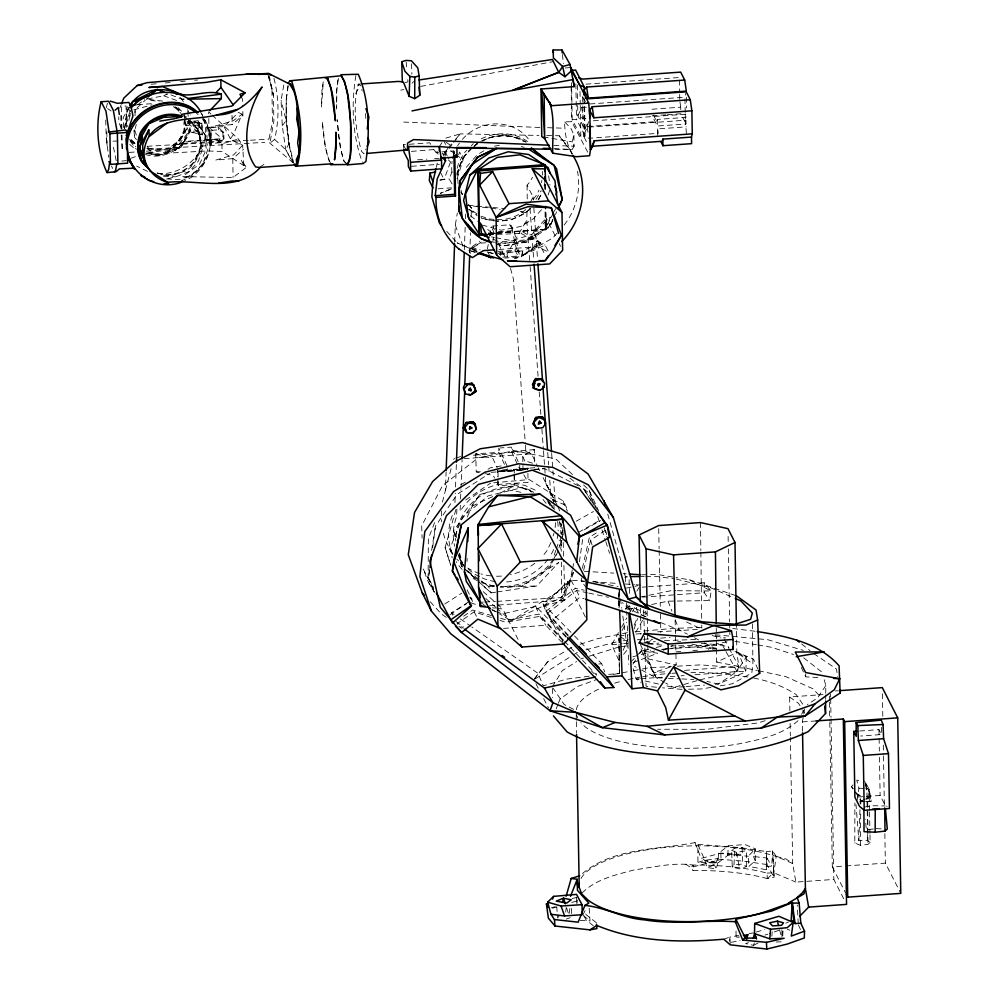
<?xml version="1.0" encoding="UTF-8"?>
<svg xmlns="http://www.w3.org/2000/svg" width="999" height="999" viewBox="0 0 999 999"><rect width="100%" height="100%" fill="white"/><g stroke="black" fill="none" stroke-linecap="round" stroke-linejoin="round"><path stroke-width="0.75" stroke-dasharray="5 3.75" d="M288.212 85.951L286.301 99.088C285.652 120.355 287.05 142.095 293.456 162.475M869.979 834.902L870.141 842.557L867.931 844.392L860.489 845.304L854.794 843.044L854.894 803.021M286.301 99.088L286.189 120.717L289.023 143.719L293.606 162.475M608.691 674.375L619.405 673.588L618.893 638.686M619.068 608.016L619.168 589.622L620.229 597.315M860.489 845.304L860.713 810.314M860.751 804.232L860.776 801.186L854.932 790.696M146.291 153.309L162.15 154.608L179.246 147.253L189.91 131.081L190.285 114.823M694.992 842.582L701.123 858.441L720.841 853.109L741.458 854.395L727.871 855.269L717.794 863.036L697.939 862.399L697.814 844.38L740.634 847.651L766.37 851.585L766.52 869.767L748.888 866.458L755.244 860.701L755.319 848.825L744.892 844.517L728.209 845.878L718.568 853.296L717.794 863.036L716.183 868.88L706.93 867.557L704.919 860.289L697.814 844.38L694.992 842.582C656.755 850.149 612.1 847.227 580.918 874.862M825.686 699.487L825.723 694.842M825.736 693.281L825.811 685.526L823.8 678.209M514.248 258.454L522.639 255.407L522.689 250.799L540.322 242.495L540.709 243.356L521.228 256.706L515.646 258.416M533.316 231.83L546.178 229.295L546.291 218.269L533.316 231.83L545.579 255.906M746.428 866.62L746.665 850.661L742.095 847.714L734.889 848.051L731.605 850.211L732.267 867.144L739.66 868.843L746.428 866.62L742.719 864.023L733.99 864.797L732.267 867.144M546.665 135.539L559.153 135.752L570.367 149.962L572.015 154.121C566.708 144.493 564.722 132.78 564.61 121.853L571.753 121.703L588.161 153.009M105.719 120.08L106.231 137.412L108.691 157.28M361.288 83.941L358.179 84.153C352.734 106.069 355.369 129.882 361.551 151.436L363.936 153.671L365.971 149.063M767.394 878.596A115.422 38.299 -1 0 0 693.081 870.516L693.181 865.084C673.501 862.075 653.558 867.319 634.078 869.942C615.334 874.937 594.68 879.432 580.931 894.205M136.463 139.673L134.603 137.4L134.765 129.695M135.04 115.834L135.165 109.678L145.23 100.225M729.769 941.183L729.869 937.087L738.698 935.489M500.374 255.419L500.449 252.372L522.689 250.799L521.228 256.706L504.782 258.092M697.939 862.399L704.919 860.289L717.906 858.578L717.794 863.036L704.919 860.289L701.123 858.441M766.52 869.767L766.37 851.585L772.627 851.023L776.223 856.393L792.694 863.511L795.866 882.105L833.84 879.432L844.43 900.224M441.496 510.901L441.371 515.559A64.585 63.849 -89.9 0 0 441.508 521.765M457.055 175.437L457.142 172.328L464.173 155.844L472.752 147.627M529.67 260.339L526.76 220.092L527.135 208.004M467.033 561.463L467.145 558.391M727.871 855.269L728.209 845.878M442.407 502.035L445.404 490.484L446.103 471.878M454.657 242.257L455.294 225.187L457.33 212.987M454.945 502.522L455.294 493.219M455.519 487.012L456.381 463.748M464.348 249.762L465.209 226.498M465.497 218.744L465.671 214.086M456.88 509.103L456.593 516.82A53.222 49.55 -27 0 0 454.695 546.316M469.78 252.859L470.529 232.755M471.116 217.282L471.453 208.004L466.133 201.686M859.964 809.677L858.84 840.321L854.794 843.044M860.189 803.546L860.476 795.878L856.131 793.119M460.327 505.257L460.089 511.451C468.394 497.889 482.38 488.324 497.727 484.49L497.627 478.296M460.564 499.063L460.926 489.772M460.976 488.224L462.05 460.339M733.99 864.797L734.889 848.051M782.741 935.963L783.066 930.131M765.996 866.52L771.727 866.108L772.627 851.023L774.113 877.197L767.269 878.645L767.082 873.101A117.532 39.036 -1 0 0 693.181 865.084L690.858 867.544L693.081 870.591M130.057 116.209L130.245 113.262M198.077 120.792L199.588 123.252L202.26 123.851L188.561 121.578L201.873 123.089L202.46 134.815L199.775 134.216L198.252 130.844L198.077 120.792L188.561 121.578C183.054 129.008 183.853 140.047 175.212 145.467C167.158 152.223 156.169 150.487 146.666 153.259M771.877 936.25L772.165 931.817M286.288 99.263L288.224 83.292M545.442 230.007L546.291 218.269L556.505 238.336M429.295 568.868L428.583 578.121L434.715 593.406M134.902 112.662L135.165 109.678M618.493 597.414L619.168 589.622M867.469 832.916L866.907 788.511L865.509 784.078M565.696 912.087L566.196 907.591M337.849 79.932L336.638 90.797L336.501 107.892M752.459 623.838L752.896 663.848L751.797 673.026L732.142 683.84L718.506 686.138M781.842 936.612L782.567 930.494M129.758 106.905L126.948 112.25L124.188 131.706M802.509 731.256L802.347 721.915L804.757 708.815M576.823 904.083L577.347 899.999M429.595 570.466L428.583 578.121L433.541 587.574M432.642 547.502L435.489 526.061L457.142 494.38L489.96 473.139M543.968 606.093L564.897 599.949L567.469 581.343L543.968 606.093L563.711 644.043M540.709 243.356L521.091 233.454L521.428 231.044L498.576 233.204M124.588 128.646L126.948 112.25M579.408 561.788L582.917 537.487M128.958 120.355L130.419 110.302M580.993 878.558A113.998 37.862 -1 0 1 655.257 848.588A113.998 37.862 -1 0 1 767.457 853.883L776.223 856.393L773.813 872.789L774.113 877.197L766.957 864.572L766.932 858.029L753.433 856.518L755.319 848.825L748.288 856.293L748.888 866.458M857.167 800.261L858.928 788.223L856.742 780.169L861.975 780.793M188.374 119.83C207.155 131.231 203.559 160.739 185.302 171.104L170.629 175.762L160.052 174.875M338.436 78.471L336.838 89.323L336.651 108.978M560.651 549.138L561.962 540.184M562.187 538.698L563.286 531.243M569.118 913.498L570.042 907.404M677.334 601.036L709.715 600.586L711.176 591.008L704.183 582.754L676.335 584.74M431.605 550.474L435.489 526.061M492.719 242.22L494.293 233.391L491.483 226.81L492.994 225.999L509.627 224.812L511.163 225.399L514.348 231.968L519.23 254.171L518.119 256.031L502.597 257.155M267.707 73.601L271.928 88.262L272.452 122.39L268.931 139.148L269.892 143.219L292.645 162.288L285.714 149.7L282.267 125.649L281.069 100.287L283.978 84.066L286.588 83.866M487.437 248.838L488.249 244.43M489.86 235.614L491.483 226.81M355.894 75.549C351.099 104.033 352.322 135.09 362.35 162.288M572.29 569.929L569.03 585.089L561.525 597.602L511.126 620.816L499.5 613.873M572.614 568.419L574.25 560.839M106.381 107.792L107.392 103.172M582.38 568.294L589.41 537.237L599.375 531.018M586.713 588.211L581.181 580.906L581.88 577.897M583.628 570.354L590.584 540.197L605.506 530.182M436.251 167.407L437.262 163.099M555.032 149.251L572.165 149.475L574.1 146.254L572.277 141.92L573.913 134.902L570.978 128.521L564.61 121.853M584.028 98.077L584.677 129.258L587.337 126.536L588.636 121.154L584.677 129.258L577.859 115.822L577.647 103.484M587.337 126.536L656.73 121.591L657.255 119.43L685.926 117.395L686.7 114.148L591.758 120.929M685.202 112.55L684.939 97.19L686.238 91.796M544.093 185.814L545.167 181.393M135.277 128.571L136.301 124.463M457.205 168.332L458.354 163.898L463.811 153.322L466.995 150.1M445.404 490.484L451.211 468.281M725.249 650.237L722.314 644.917L722.989 642.444M450.611 564.847L445.104 547.477L456.918 505.956M553.109 536.001L553.908 533.329M457.043 174.113L460.339 163.636L464.747 155.956L469.905 150.137M457.055 178.858L463.074 159.89L459.665 152.11L458.566 154.945M634.19 628.883L637.549 618.506M548.101 195.067L550.412 188.087M444.93 156.431L445.941 153.484L442.07 149.688M500.974 586.413L521.141 586.401L549.8 567.956L551.81 562.112M555.819 550.412L552.31 560.651A57.867 53.884 -27 0 1 500.786 586.45M556.331 548.951L559.34 540.172M561.351 534.328L562.35 531.406M129.92 111.738L125.424 124.625L126.074 127.373M715.272 684.278L718.356 684.04L737.012 671.515L738.798 666.383L736.862 652.534L736.413 626.186M185.115 120.017L186.413 129.083L184.64 133.978L173.426 147.715L165.809 153.534L184.64 133.978L184.278 115.509M439.885 180.357L444.08 179.495L450.512 161.95L447.902 157.118M573.676 572.39L569.03 585.089L511.126 620.816L497.34 608.678M552.597 219.693L550.499 225.387L548.389 227.784L527.185 241.92L503.321 245.904L493.756 243.569M754.407 942.906L753.483 945.341L745.629 943.605L748.426 942.644M452.11 183.928L449.225 179.021L451.973 171.94M434.615 522.602L428.359 538.536L428.109 581.555L434.353 592.27M556.193 708.878L557.854 704.657M558.416 703.246L560.077 699.025L577.272 686.588L597.502 679.22M119.78 108.192L120.916 105.32M538.698 199.688L542.22 191.458M623.064 650.374L627.971 639.198M634.09 625.237L637.162 618.244M552.959 219.93L550.499 225.387L522.302 242.632L503.321 245.904L495.904 243.494M555.432 214.485L556.655 211.763M528.146 468.106L527.472 469.592L528.146 468.106L519.53 468.806L518.294 466.146M686.413 133.441L685.339 120.23L587.275 127.223L583.404 135.689L587.912 144.63M573.051 572.352L561.525 597.602L497.015 601.336M467.232 516.982L472.315 506.018L479.832 494.48L515.521 484.99L531.98 492.107M586.376 107.205L581.705 107.542L577.859 115.822L583.291 118.606L587.924 118.269M550.899 542.619L547.215 550.312A57.867 53.884 -27 0 1 541.52 557.23M801.61 714.347L803.608 710.202M530.344 202.46L533.041 196.915L527.072 185.19L529.383 182.43A43.931 37.937 -19.2 0 0 532.442 177.21M548.389 227.784L552.335 219.705M582.854 915.059L586.188 908.441M145.467 154.47C163.661 160.614 185.19 148.601 190.16 129.87L176.873 147.003L162.15 154.608L146.753 153.072M553.546 212.75L545.192 228.933L525.973 240.784L503.321 243.281L490.472 238.199M554.245 211.401L555.631 208.691M190.16 129.87L181.219 147.09L175.1 150.724L184.241 141.471L221.978 138.649L222.078 140.759L183.154 143.531L183.117 142.183L216.721 139.286L222.078 140.759M355.694 93.631L359.178 86.975L358.179 84.153L360.689 85.502L362.137 90.909M717.906 858.578L714.51 865.034L706.93 867.557M184.241 141.471L181.219 147.09L162.15 154.608L145.729 151.586M622.065 630.469L626.523 622.365M632.467 611.563L634.702 607.517M293.207 162.625L285.714 149.7L289.023 143.719M618.781 660.152L611.7 644.742L618.493 632.654M621.515 627.285L626.798 617.882M629.82 612.512L632.842 607.142L646.378 613.598L643.344 618.943M635.764 632.305L642.582 620.279M507.292 256.668L507.092 253.921L526.76 220.092M129.445 106.868L123.214 117.457L123.739 128.859M454.72 153.771L447.577 148.526L443.531 155.394L442.282 152.947M497.889 251.423L514.935 250.212L516.196 248.102L511.163 225.399M535.939 199.413L541.208 190.634M552.285 686.975L562.212 670.716L576.61 661.538M699.849 679.807L737.012 671.515L746.278 656.705L734.302 650.811M628.046 604.932L624.862 609.939L636.788 607.517M636.825 591.146L639.223 587.387M635.576 659.964L632.255 665.147L636.238 667.245M639.722 653.483L641.383 650.886L640.771 647.002M523.039 470.429L522.789 456.543L523.588 455.332L534.552 449.6L534.677 463.186M534.677 678.471L547.627 661.825L566.258 650.636M538.124 199.463L542.295 193.169M825.811 685.526L817.494 697.976L807.342 704.582M439.16 146.853L442.107 142.507M173.426 147.715L186.413 129.083M443.281 154.595L447.577 148.526M479.832 494.48L453.658 530.719L455.906 540.971M194.355 121.341L198.164 123.439L205.12 135.177L206.256 149.538L199.5 164.298L182.417 176.598L233.079 177.535L246.416 167.32L243.781 165.135L242.657 145.155L233.416 141.071L230.369 138.761L233.316 134.728L242.07 114.211L238.461 112.388L224.051 126.648L208.941 127.31L208.779 118.019M558.941 916.22L557.642 917.994L556.768 907.229M443.331 156.031L448.039 149.875M448.976 148.651L452.747 143.719M453.683 142.495L460.277 133.866L538.861 135.414M533.841 679.745L547.627 661.825M533.266 199.276L535.963 195.841A42.895 39.935 -27 0 0 538.998 190.097M282.267 125.649L286.189 120.717L281.069 100.287M852.946 788.96L851.548 786.65L853.283 784.49M623.601 654.308L627.459 649.637L621.927 609.627M448.551 147.402L451.486 144.018M455.394 139.51L460.277 133.866L444.33 138.561M466.333 167.283L472.24 160.514M473.226 159.39L477.16 154.882L484.865 150.2M541.47 209.628L533.603 218.644L520.754 226.461L501.236 230.232L495.367 228.634M557.017 233.192L552.922 237.887L522.639 255.407L540.322 242.495L521.428 231.044M564.185 224.962C575.948 210.327 581.181 189.698 577.472 171.179M210.876 130.357L211.101 143.519L220.304 142.707L223.913 138.649L223.826 132.742L218.619 127.41L206.843 127.073L207.068 140.235L209.415 144.018L211.488 144.281L210.876 130.357L218.619 129.808L223.826 132.742M412.15 83.204L413.648 81.531M497.19 591.945L536.75 585.976L558.666 562.562L549.8 567.956M630.831 662.062L636.113 656.48M637.162 655.356L641.383 650.886L648.788 649.163M471.253 145.804L473.389 143.656M473.826 146.603L477.047 143.519M530.444 208.416L526.061 212.612L511.775 219.63L496.69 221.316M149.675 96.016L146.341 99.176L159.041 101.836M453.534 459.403L454.557 458.454M798.026 720.704C782.304 734.939 760.489 739.322 740.346 743.606A113.998 37.862 -1 0 1 585.014 726.748L580.869 722.627M530.294 208.541C517.732 220.904 497.227 224.438 481.068 217.445M767.269 878.645L773.813 872.789L772.627 851.023M207.068 140.235L218.681 140.359L222.964 136.588L222.902 131.518M242.919 115.26L242.07 114.211L233.067 120.891L215.147 126.086L232.168 124.613L242.919 115.26L242.782 108.092M211.975 114.997L238.436 139.023L242.657 145.155L233.666 154.895L215.747 160.09L232.767 158.616L243.506 149.263M625.973 608.978L629.333 606.068M568.256 635.089L545.841 611.388L543.006 603.771L571.016 580.182L584.939 581.168M626.048 608.953L629.607 605.981M566.383 636.525L551.61 620.666L579.745 597.352L584.178 598.788M864.585 781.118L870.928 796.178L867.731 798.775L860.776 801.186L871.24 801.598L869.055 788.96L865.334 782.429M273.951 78.359A141.071 131.344 -27 0 1 274.65 139.385L269.892 143.219L273.888 121.191L273.426 95.167L268.781 73.564M525.824 209.503C517.669 216.596 506.393 220.717 495.591 219.455M545.841 611.388L575.312 588.324L584.24 590.209M551.61 620.666L546.99 613.661L576.61 590.471L587.275 592.757M137.612 104.895L144.793 99.475M477.16 251.386L471.665 248.838L471.253 247.402L479.732 241.184M855.044 792.419L858.016 794.942L861.35 792.532M476.86 251.561L457.167 242.882L471.665 248.838L482.817 240.821M489.023 236.376L491.496 234.59L521.091 233.454M474.288 146.191L477.759 143.769M449.975 614.81L469.555 601.111M491.383 617.519L474.15 611.788L457.13 623.701L463.361 628.296M463.661 616.183L472.627 610.052L491.458 615.571M260.552 166.696L263.936 164.398M465.659 500.037L490.659 483.104M444.78 603.983L461.813 593.119M535.152 678.92L571.828 655.831M573.139 655.007L578.371 651.71M567.594 649.837L572.914 646.64M452.734 615.184L451.436 612.674L466.658 603.671M500.424 492.994L515.521 484.99M180.994 182.405C206.593 173.963 218.931 141.546 204.233 118.831M460.926 484.677L466.346 481.58M488.024 469.193L490.734 467.644L504.582 465.422M576.186 521.241L593.468 511.513M578.396 532.405L601.023 519.655M584.015 529.895L600.599 520.541M183.117 142.183L162.163 153.471L207.417 150.961L222.078 151.461L246.416 167.32L241.096 159.865L243.781 165.135M663.249 650.399L672.964 645.454M758.104 942.994L753.483 945.341L751.161 943.293M860.776 801.186L864.585 799.312M865.846 798.688L870.928 796.178M646.39 642.819L652.984 639.597M497.764 253.659L500.449 252.372M716.408 640.371L716.645 662.1L736.862 652.534M482.43 141.021C495.479 134.028 513.411 133.491 525.836 141.933M162.625 101.099L146.341 99.176L163.661 95.767L167.557 93.968L162.974 94.243M472.315 506.018L493.394 496.253M522.639 255.407L545.079 245.08L548.726 252.148L537.4 246.753L498.913 249.5M778.87 930.331L769.193 933.79M785.826 923.151L788.473 922.015M643.094 643.256L652.672 639.198M451.473 188.761L440.272 193.344L451.798 188.848M167.919 178.659L175.824 176.823L189.573 171.353L198.401 161.126L202.21 149.513L198.926 133.342L197.602 129.221L186.963 121.066M481.193 138.849C495.966 131.481 514.96 131.856 528.309 142.083M633.066 662.637L657.704 653.234L641.383 650.886L656.181 677.722L664.285 682.23M566.208 919.105L570.204 917.669M723.776 939.21L729.869 937.087L730.194 944.804M130.657 158.304L139.485 155.295M640.359 644.405L653.646 672.639L676.198 664.984L675.674 643.281M133.816 109.878L152.098 104.808M580.544 659.04L583.491 658.079M589.385 656.156L618.955 647.027M580.119 644.305L597.39 638.711L627.434 632.617M551.298 907.841L555.232 906.605M765.122 720.716L757.866 722.976L706.518 729.332L657.629 729.245M455.881 458.042L461.201 456.393M405.169 82.667L407.954 81.831L407.555 77.235M552.547 908.191L556.967 906.88M571.715 902.484L576.136 901.16M696.952 680.656L673.738 687.487L664.697 685.426M216.721 139.286L221.928 143.819L238.436 139.023M756.255 932.017L764.809 929.545M764.909 935.027L767.756 934.202M766.957 864.572L744.929 861.263L721.041 859.402L690.858 867.544L685.426 863.935M632.829 656.793L654.757 650.948M585.839 649.8L618.706 641.37M514.31 474.675L514.485 484.615L498.314 485.764L498.014 470.929L499.138 471.615L506.918 469.705L507.205 471.453L522.852 470.117M656.193 647.439L663.598 645.716M565.958 637.087L535.876 606.368L502.435 613.848L496.653 611.825M572.152 898.513L576.311 897.589M626.336 588.111L637.799 585.689M727.072 641.758L710.376 645.254L670.779 645.953M640.297 597.077L671.241 590.659L675.848 590.696M651.685 604.495L668.081 601.161L675.786 601.061M563.448 640.134L538.798 614.073L507.38 620.254L500.137 618.131M494.505 146.204L502.01 144.755M736.026 931.031L736.076 936.925L739.01 936.375M400.799 90.135L403.871 89.56M420.741 86.401L552.622 61.763M613.673 674.4L631.855 670.978M633.378 670.691L640.946 669.268M642.469 668.98L648.526 667.832L671.353 666.533M748.988 933.64L753.408 932.841M731.218 942.282L740.134 940.708M563.124 640.921L539.935 616.321L505.756 622.29L500.012 620.379M731.605 850.211L736.338 852.409L746.665 850.661M710.926 687.412L701.835 688.948L688.149 689.235M624.775 577.26L627.609 576.81M495.666 592.182L491.108 592.869L478.509 581.48L491.108 592.869L488.561 586.425L481.081 580.906M620.466 646.803L628.046 645.679M644.717 643.206L655.319 641.62M527.185 241.92L498.264 243.419M864.335 807.03L873.825 805.731L885.164 805.968M499.512 253.883L522.689 250.799M170.979 94.893L181.98 99.263L185.002 98.864M533.678 469.967L544.43 468.606L580.494 486.938M589.148 676.211L566.545 679.12L543.281 685.814L538.024 673.376L471.803 626.96M534.552 449.6L511.513 451.523L511.426 447.14L500.212 447.939M662.125 649.425L669.555 648.551M671.041 648.376L685.913 646.628L715.971 648.826L708.303 649.4M534.727 467.707L513.661 469.393L514.485 484.615M873.363 828.97L866.345 829.782L865.409 819.168M619.093 635.876L628.346 634.902M636.051 634.09L642.22 633.441M657.642 631.818L697.314 629.482M611.7 644.742L622.202 643.718M623.701 643.568L628.196 643.144M121.766 161.076L126.361 160.639M497.052 233.354L489.423 234.066L491.496 234.59M493.731 482.817L529.108 479.532L563.498 501.186L567.894 510.614M151.161 84.241L157.38 83.679M165.147 82.967L171.366 82.405M180.682 81.556L185.352 81.131M194.668 80.27L197.777 79.995M571.665 88.811L572.202 119.568L580.831 136.588L585.139 136.214L584.54 102.373M635.114 631.768L673.726 628.383L702.309 627.372M488.548 233.803L546.178 229.295L545.679 206.231L546.178 229.295L488.773 233.841M598.763 663.998L601.735 663.736L604.657 671.89M440.047 179.77L449.225 179.021M565.247 67.982L570.804 67.545M411.401 151.386L433.778 149.588L438.549 152.81M489.66 605.694L564.897 599.949L563.723 559.565M640.696 678.621L662.399 677.247M670.167 676.648L674.837 676.286M681.056 675.811L684.165 675.574M695.042 674.737L737.012 671.515L745.916 671.74L746.278 656.705L738.898 654.02L745.916 671.74L718.356 684.04L706.967 681.43M684.502 686.65L673.738 687.487L665.634 682.979M686.038 686.538L704.507 685.114M438.074 188.823L451.323 187.837M503.558 628.408L545.829 625.262L561.625 642.07M676.098 651.835L680.706 651.498M692.969 650.561L697.564 650.212M129.258 152.422L135.452 151.96M146.279 151.174L163.287 149.925L169.48 147.715L179.108 140.559L183.966 130.494L183.953 121.741M641.383 650.886L650.724 650.199M661.613 649.4L666.283 649.05M667.844 648.938L722.314 644.917L728.97 648.189M647.739 644.917L647.976 658.878L653.646 672.639L667.582 671.615M684.615 670.366L738.798 666.383L729.645 649.263M585.976 84.166L679.37 77.51L679.632 92.87M589.984 103.958L684.939 97.19M206.843 127.073L208.978 131.281L211.264 131.119M652.047 109.228L680.719 107.18L680.819 112.45M665.746 114.835L652.16 115.809L657.367 126.011L686.038 123.976L685.926 117.395M667.257 114.735L680.843 113.761L686.038 123.976M657.729 135.489L657.617 128.908L686.288 126.861M433.778 149.588L435.989 152.248L440.459 151.923M441.958 151.823L453.883 150.974L454.757 152.672M417.57 159.828L426.86 159.166M434.602 158.616L439.248 158.279M411.476 166.309L439.348 164.311M498.301 231.718L513.274 230.644L514.348 231.968M488.286 233.017L546.178 229.295M499.413 254.47L507.092 253.921M504.445 464.385L498.888 452.422L475.736 453.796L476.236 471.89L479.27 472.465M473.351 455.207L525.911 451.461L531.555 453.833L537.674 466.433M464.235 458.641L531.555 453.833M498.014 470.929L527.834 468.806M514.285 473.251L514.235 470.417L498.064 471.565L497.49 470.541L497.602 476.748M527.909 473.314L528.071 482.33L498.251 484.453L495.404 479.42M642.307 587.162L646.952 586.825M648.501 586.725L674.8 584.84M642.482 597.14L704.357 592.732L709.715 600.586M623.314 640.771L627.984 640.434M637.325 639.772L641.995 639.435M643.556 639.323L651.336 638.773M660.676 638.111L670.017 637.437M835.314 690.958L838.348 690.746M789.884 710.963L789.635 696.965L823.014 694.58M802.347 721.915L815.996 720.941M859.677 731.006L878.97 729.632L881.468 734.54L860.688 736.026M857.854 797.027L880.119 795.441L884.739 804.52L887.1 806.505M829.794 722.452L832.317 866.907L844.442 866.046M845.966 865.933L885.364 863.124L900.773 893.368M137.562 104.67L154.333 103.509M403.621 147.602L403.409 144.68L429.845 142.82L432.467 147.328M485.814 242.782L479.707 243.207L468.981 250.312L471.241 255.17M493.444 242.245L533.154 239.435L545.079 245.08M491.221 472.327L523.151 470.092M533.791 469.343L544.43 468.606M198.252 130.844L188.848 131.493L184.49 121.841M199.775 134.216L202.073 134.053L202.46 134.815L188.848 131.493L199.775 134.216L199.588 123.252M648.101 643.88L658.94 643.144M677.534 641.882L680.631 641.67M607.754 514.098L625.411 576.823L627.822 576.66M502.622 469.967L506.918 469.705M572.202 119.568L576.498 119.306L585.139 136.214M148.164 149.263L264.735 142.32M147.14 146.304L248.888 140.322M250.424 140.235L268.931 139.148M480.119 602.31L483.191 602.135M484.727 602.047L495.479 601.423M639.148 678.708L636.051 678.895L633.016 667.894M197.814 125.087L185.777 125.774L184.315 120.205M677.434 666.196L700.262 664.884L746.74 668.294L757.167 670.491M767.082 873.101L773.813 872.789L795.866 882.105M664.485 640.609L698.613 639.385M776.186 941.995L782.417 941.782M112.949 141.159L118.519 140.984M476.236 471.89L480.407 471.765M641.67 574.825L656.98 574.413L674.7 577.36M521.141 586.401L536.75 585.976M499.138 471.615L507.205 471.453L507.167 468.693M682.055 689.36L662.537 687.824M121.191 134.915L122.215 148.764L125.287 148.701M179.895 97.353L181.98 99.263L185.002 99.213M859.802 801.735L864.098 801.685M865.521 801.673L871.24 801.598L868.406 788.661L865.708 788.536M641.171 576.523L644.218 576.51M645.729 576.51L656.368 576.46L674.75 578.858M488.561 586.425L494.767 586.425M488.036 234.628L493.756 234.653L485.926 227.834M487.674 234.603L493.756 234.653M677.384 590.709L711.176 591.008L689.46 579.807L676.173 577.609M870.141 842.557L867.607 840.509L858.84 840.321L856.018 804.782M553.933 148.626L572.165 149.475M539.86 127.46L402.772 122.053M547.564 127.697L564.497 128.234M876.173 828.646L883.116 828.908M553.846 145.417L574.1 146.254L573.913 134.902M163.424 176.249L175.824 176.823M166.596 178.971L178.983 179.533L190.884 175.549L202.76 164.535L207.942 148.876L205.732 135.901L198.164 123.439M858.928 788.223L864.347 788.473M641.558 670.042L656.181 677.722L666.72 678.221M668.231 678.296L680.269 678.87M681.78 678.945L693.83 679.52M734.839 641.346L756.305 644.68M801.298 667.457L805.731 676.847L821.19 677.722M580.194 920.341L589.997 920.916L589.135 907.591M584.29 571.291L613.748 573.101M623.051 573.676L626.161 573.863M732.679 628.496L757.23 631.53M592.682 581.705L617.457 583.453M625.187 583.99L634.477 584.652M636.026 584.752L640.671 585.077M701.111 643.418L722.314 644.917M494.143 219.355L489.81 219.031L480.794 216.171M468.081 205.27L491.283 207.342M492.819 207.48L505.194 208.591M148.751 148.576L163.287 149.925L149.201 148.501L146.99 146.578M715.159 634.74L767.931 639.747L803.346 650.411M648.214 643.831L664.76 645.391M656.543 687.237L646.053 686.213L644.83 647.315M526.148 469.468L519.53 468.806L519.767 470.467L519.742 465.034L511.426 447.14M718.568 853.296L748.288 856.293M157.68 173.376C183.666 176.124 208.953 151.836 205.344 125.474M492.382 607.792L495.367 608.141M496.853 608.316L502.822 609.015L519.118 641.595M464.972 205.045L489.41 208.067M490.934 208.254L500.099 209.39M521.478 212.038L526.061 212.612L520.129 211.363M676.286 579.058L710.514 587.699L733.928 597.877M736.076 936.925L739.173 937.337M146.628 153.471L160.24 155.757L145.567 153.072M543.306 136.913L572.277 141.92M757.841 644.954L771.678 647.34L793.531 654.495M716.832 648.314L713.798 647.789L704.095 642.769M157.093 172.839C172.652 178.421 189.76 170.342 197.665 156.344C202.535 144.605 201.461 128.634 189.872 121.279M491.471 236.913L494.418 237.45M495.904 237.712L512.15 240.659L531.693 234.39L550.486 217.108L545.192 228.933L545.042 205.994M513.923 483.341L524.775 485.364L537.962 491.396M747.851 676.985L722.602 673.551L704.183 672.602A113.998 37.862 -1 0 0 690.958 672.527M753.683 678.071C768.755 680.906 783.391 686.138 796.228 694.63L804.07 706.156M507.455 489.735L523.751 492.807M485.352 473.638L493.269 475.636L494.692 478.159M691.92 644.218L715.971 648.826M716.645 662.1L738.798 666.383M481.331 218.207L493.893 220.742M758.653 670.804L785.451 676.473L812.774 688.698L820.928 697.09M593.743 581.555L598.314 582.529M599.837 582.854L618.119 586.738M581.181 580.906L584.19 581.555M588.786 593.081L608.578 597.315M647.976 658.878L676.198 664.984M471.665 248.838L478.946 250.449M487.687 252.372L496.416 254.295M715.159 635.714L725.511 637.999M639.06 679.582L636.051 678.895L641.058 682.554M645.092 680.956L658.666 684.053M475.736 453.796L492.969 458.678L497.152 467.657M776.223 856.393L786.176 859.028L792.694 863.511L790.371 737.424M157.867 173.177L166.683 175.537L181.206 172.777L192.844 164.011L201.174 146.553L197.602 129.221M712.187 635.564L721.053 637.936M521.266 146.503L524.2 147.303M482.155 225.037L493.893 228.234M471.253 247.402L480.132 249.837M489.023 252.272L493.456 253.484M476.336 252.36L468.981 250.312L476.286 252.797M527.672 461.7L533.491 463.486M147.54 171.366L136.688 166.121M689.46 579.807L736.388 595.804M470.641 602.684L477.872 605.219M492.32 610.302L495.217 611.313M178.346 110.24L175.749 107.155L172.377 105.969L178.346 110.24L180.744 113.262M163.661 95.767L178.272 101.061M858.016 794.942L860.476 795.878M646.166 616.883L638.998 614.06L635.539 607.417M660.501 622.527L679.145 629.87L687.462 634.165M787.175 929.17L789.822 930.231M533.803 492.257L522.265 487.599L488.186 495.854L462.649 516.758L450.499 547.24L452.135 557.917M552.547 499.837L564.073 504.495L567.482 511.138M734.989 651.473L753.421 659.078L757.816 669.043M190.235 121.266L198.177 124.95L205.732 135.901M645.541 616.695L628.746 608.716L622.414 602.647M686.538 621.99L700.474 628.621M704.919 860.289L714.51 865.034L716.183 868.88M694.392 637.749L698.551 639.909M573.626 709.377L564.185 704.507L553.134 688.224M182.929 115.022L186.738 117.133M526.286 142.245L520.916 139.098L510.601 136.301A42.695 39.76 -27 0 0 482.554 140.759M481.418 603.084L484.003 604.62M491.745 609.253L498.214 613.111M476.985 213.873L469.905 209.066M107.617 108.616L111.151 110.976M620.279 636.663L628.521 642.207M813.686 653.533L836.463 669.005L837.612 676.51M146.803 148.339L150.574 150.974L147.153 148.064M564.897 599.949L561.525 597.602L561.338 562.087M738.898 654.02L752.896 663.848M451.436 612.674L453.983 614.46M460.352 618.93L470.529 626.073M446.266 617.419L441.183 613.798L429.245 600.624M458.953 626.448L461.488 628.259M789.635 696.965L798.638 703.446L802.135 709.39M446.066 142.145L449.775 144.867M455.919 154.645L463.074 159.89M183.928 116.558L187.263 119.006M455.981 621.44L463.461 626.947M467.37 570.791L479.832 579.982M468.481 209.216L477.135 215.647M469.405 209.303L476.56 214.648M131.119 140.26L135.989 144.031M596.341 922.676L586.113 914.697L584.14 910.838M569.942 478.184L588.361 492.619L597.452 509.702M593.356 925.773L586.213 920.179L582.929 913.735M803.72 657.841L822.189 672.352M801.673 644.018L810.077 650.674M583.316 915.596L589.997 920.916M470.541 215.747L477.51 221.328M176.136 107.293L181.93 112.063M129.658 144.393L136.089 149.887M194.343 111.339L199.7 115.971M435.989 152.248L438.124 154.096M208.941 127.31L221.978 138.649M485.851 598.563L496.191 607.667M483.204 591.658L495.891 602.897M497.052 603.908L502.822 609.015M464.772 569.068L477.372 580.444M464.81 568.993L477.385 580.407M346.853 163.699L344.23 161.314L341.408 152.023L338.649 136.164L337.138 119.693M130.844 140.347L136.226 145.292M129.87 139.835L134.241 143.881M274.65 139.385L285.714 149.7M572.489 474.562L555.806 458.941L514.185 450.749L478.271 457.804L442.482 485.651L421.69 525.899L422.102 538.149M583.603 484.977L589.16 490.184L598.588 510.701M448.514 160.077L450.512 161.95M187.899 122.815L198.926 133.342M210.876 113.936L208.679 111.826L208.754 116.471M131.206 139.61L136.463 144.83M543.006 603.771L573.463 634.865M574.55 635.976L601.735 663.736M178.109 107.617L183.217 112.912M189.41 120.904L197.69 129.47L201.311 142.57M546.99 613.661L568.356 636.238M564.522 641.258L596.678 675.249L595.229 671.216M591.595 671.091L593.706 673.326M346.378 163.848L343.644 160.889L340.147 146.441L337.15 119.905M468.681 204.957L471.453 208.004M446.765 231.368L456.131 241.733M469.955 597.065L471.99 599.4L467.045 589.785M548.776 501.698L550.636 503.846M129.683 139.535L135.627 146.591M851.548 786.65L853.233 788.673M542.932 499.413L546.79 504.12M130.195 141.259L136.451 149.388M203.846 119.068L205.544 121.316L202.697 115.959M559.153 135.752L569.093 149.038M175.749 107.155L180.669 114.161M553.771 503.733L553.446 499.138L555.132 501.56L553.671 481.356M218.681 140.359L220.304 142.707M546.528 499.288L552.41 507.954M469.942 597.302L474.113 603.546M443.356 533.316A64.585 63.849 -89.9 0 0 445.354 539.76L449.425 548.626L453.346 554.532M539.935 616.321L545.829 625.262M597.327 509.94L583.266 488.349L593.618 504.97M509.627 224.812L513.274 230.644M460.989 192.27L462.425 194.643L460.764 191.134M434.453 592.057L428.109 581.555L423.114 568.756L434.403 590.621M202.809 118.244L208.167 127.21L210.527 135.277L210.314 145.105L208.167 127.21M766.932 858.029L771.727 866.108M802.834 710.576L804.232 712.949M202.597 119.106L209.378 130.719M548.001 502.022L550.299 505.993M559.515 521.865L561.825 525.836M657.617 128.908L658.254 133.329L588.861 138.287L583.404 135.689L582.617 96.691L585.451 101.686M523.801 474.775L528.071 482.33M513.661 469.393L514.235 470.417M725.986 651.573L737.012 671.515M461.014 191.933L462.437 194.53M514.935 250.212L518.119 256.031M445.941 153.484L447.24 155.906M724.013 638.736L728.933 647.951M181.98 99.263L183.366 101.848M187.512 109.628L189.585 113.524M200.562 111.938L201.985 114.623M571.016 580.182L575.312 588.324M570.367 149.962L572.439 153.896M535.951 683.791L538.761 689.185M543.681 698.626L548.601 708.066M224.051 126.648L230.369 138.761M543.106 477.634L557.08 505.082M449.425 548.626L452.959 555.481A57.867 53.884 -27 0 1 452.972 513.823M553.521 508.741L551.56 504.92L552.734 507.704M653.358 114.972L656.73 121.591M582.617 96.691L584.702 100.787M559.24 243.681L560.601 246.353M832.317 866.907L845.678 893.118M498.513 244.018L506.018 258.729M645.067 611.013L646.378 613.598M241.296 96.853L242.632 99.488L242.757 106.656M474.15 611.788L477.272 617.931M211.101 143.519L211.488 144.281M129.845 111.201L126.898 105.419L127.26 126.698M111.513 166.146L112.662 168.406M543.468 450.724L545.829 483.229L555.132 501.56A57.867 53.884 -27 0 0 553.446 499.138M440.596 172.577L444.08 179.495M567.469 581.343L586.138 618.493M516.196 248.102L519.23 254.171M653.646 672.639L656.181 677.722M444.255 141.708L445.579 144.43M538.349 467.832L539.71 470.629M403.409 144.68L405.669 149.338M545.829 483.229L553.471 501.361M522.789 456.543L525.174 461.688M511.513 451.523L517.682 464.81M507.13 465.934L498.813 448.039L498.888 452.422M497.727 484.49L498.314 485.764M222.964 136.588L223.913 138.649M330.594 163.386C324.388 150.424 323.676 135.639 322.24 121.541L325.562 147.852L329.42 162.013M121.329 128.047L118.856 122.652L118.756 116.846M576.61 590.471L579.745 597.352M798.438 925.049L801.96 932.816M487.749 251.636L489.51 255.607M753.433 856.518L755.244 860.701M456.493 537.537L453.658 530.719L455.644 538.186M576.198 714.06L577.759 717.969M492.994 225.999L494.38 229.558M668.081 601.161L671.952 611.213M675.274 619.817L679.145 629.87M535.876 606.368L538.798 614.073M455.294 225.187L464.036 249.151M134.665 130.407L137.213 137.437M589.16 490.184L593.918 504.882M597.727 516.645L599.625 522.527M601.997 529.87L605.332 540.159M605.806 541.633L609.602 553.384M566.658 908.004L568.443 913.61M445.104 547.477L450.761 565.297M590.584 540.197L592.682 546.903M116.221 160.677L113.374 146.841M604.358 527.922L606.88 536.838M605.918 531.668L606.73 534.64M510.501 268.419L513.324 278.696L525.337 443.681M459.64 553.109L463.224 566.533M268.469 76.486L273.426 95.167L271.928 88.262M779.545 929.632L781.305 936.725M865.509 785.089L866.732 790.371M458.803 554.158L461.376 565.871L463.623 568.031L461.376 565.871L459.465 553.883M736.338 852.409L739.66 868.843M563.498 501.186L564.073 504.495M798.238 923.775L797.277 905.069M548.613 175.824L549.962 185.015M461.014 190.047L461.463 193.119M289.635 147.74L286.813 123.701L286.189 109.178M679.957 101.873L680.719 107.18M587.275 127.223L588.074 132.755M581.705 107.542L583.291 118.606M184.241 113.961L184.89 118.506M620.441 598.851L621.715 608.091M187.662 111.364L189.91 131.081M562.437 54.483L563.386 63.561M133.928 130.407L134.603 137.4M106.306 138.149L107.055 146.166L106.818 129.246M406.206 61.926L406.743 68.044M533.041 196.915L533.266 200.025M533.828 207.804L537.549 259.091M551.648 453.371L553.221 475.137M553.883 505.269L554.22 509.865M530.007 208.491L533.716 259.578M547.727 452.447L548.626 464.785M548.738 466.333L549.3 474.05M549.762 480.232L551.111 498.751M530.119 266.533L538.086 376.423M539.21 391.908L540.896 415.122M541.895 429.058L543.356 449.175M525.449 445.242L525.911 451.461M365.472 113.549L365.909 119.63M781.83 929.794L782.192 937.287M742.095 847.714L742.719 864.023M552.347 688.498L552.709 697.639M625.411 576.823L625.711 584.502M626.398 602.909L626.873 615.197M627.272 625.936L628.146 648.95M628.371 655.094L628.721 664.298M619.293 601.161L619.53 607.38M576.585 897.164L576.773 902.696M208.978 131.281L209.415 144.018M720.841 853.109L721.041 859.402M643.656 609.964L643.955 619.293M644.005 620.854L644.442 634.865M644.492 636.413L644.78 645.754M411.551 63.786L411.875 74.238M805.656 673.975L805.731 676.847M629.12 579.682L629.607 596.74M629.882 606.031L630.057 612.237M562.874 530.057L563.049 536.263M563.236 542.482L563.686 558.016M675.124 620.017L675.449 633.965M675.486 635.526L675.636 641.72M545.142 184.515L545.242 189.148M545.204 184.69L545.304 189.298M869.492 810.401L869.055 788.96L867.731 798.775L867.931 844.392M869.517 811.937L869.954 833.378M658.703 528.671L659.115 548.838M659.153 550.399L660.289 606.256M660.439 614.01L660.826 632.629M571.366 908.491L571.478 914.285M882.417 693.818L882.816 717.12M883.303 745.079L883.466 754.395M883.491 755.956L884.39 807.204M884.852 833.616L885.364 863.124M881.343 727.322L881.468 734.54M878.97 729.632L879.345 751.061M879.445 757.18L880.119 795.441M867.507 834.44L867.607 840.509M830.606 694.043L830.656 697.14M830.681 698.701L831.006 717.332M831.043 718.893L833.84 879.432M829.332 696.053L829.42 700.711M829.445 702.26L829.769 720.903M790.122 723.426L790.346 735.876M728.109 536.426L728.221 542.644M728.333 548.863L729.645 621.89M729.67 623.438L729.757 628.109M729.782 629.657L729.919 637.424M704.183 582.754L704.357 592.732M686.413 97.265L686.6 108.017M685.239 114.086L685.339 120.23M679.67 94.405L679.77 100.537M657.255 119.43L657.367 126.011M647.165 610.814L647.265 617.02M647.29 618.568L647.527 632.517M647.552 634.065L647.714 643.368M640.434 608.079L640.546 614.298M640.571 615.859L640.921 634.515M580.019 91.496L580.244 103.933M580.269 105.494L580.831 136.588M577.335 84.965L577.622 101.935M575.861 83.904L576.498 119.306M571.553 82.667L571.64 87.275M571.128 86.114L571.753 121.703M576.223 715.609L576.311 720.254M576.336 721.802L576.523 732.629M453.883 150.974L453.958 155.607M232.005 115.347L232.168 124.613M221.928 143.819L222.078 151.461M201.873 123.089L202.073 134.053M126.436 127.298L126.061 105.919L121.478 106.493L121.878 129.133M121.978 135.177L122.215 148.764M120.842 115.447L121.079 128.921M232.767 158.616L233.079 177.535M700.499 522.577L700.848 550.524M700.861 552.072L701.685 618.806M701.76 625.024L701.798 628.121M618.531 600.524L618.618 608.304M618.968 637.837L619.405 673.588L619.38 667.369M716.271 627.946L716.395 638.823M527.072 185.19L527.235 199.738M561.126 523.488L561.188 534.29M561.226 540.471L561.276 551.273M544.905 184.578L544.93 189.161M619.168 591.171L619.218 608.279M619.305 637.824L619.38 665.809M218.619 127.41L218.619 129.808M576.311 709.665A113.998 37.862 -1 0 1 601.898 687.762M614.61 683.179A113.998 37.862 -1 0 1 622.714 680.893M628.184 679.557A113.998 37.862 -1 0 1 639.71 677.21M642.707 676.685A113.998 37.862 -1 0 1 670.429 673.401M671.89 673.301A113.998 37.862 -1 0 1 677.722 672.951M452.023 172.515A43.981 37.974 -19.2 0 1 451.71 167.432A42.895 39.935 -27 0 1 452.072 161.438M452.597 158.466A42.895 39.935 -27 0 1 454.32 152.622M457.692 145.704A42.895 39.935 -27 0 1 459.39 143.094M462.287 139.41A42.895 39.935 -27 0 1 529.582 140.572M555.631 522.639A64.585 63.836 -89.9 0 1 555.044 528.009M534.802 563.274A57.867 53.884 -27 0 1 510.364 574.775M501.461 576.086A57.867 53.884 -27 0 1 494.006 576.148M491.058 575.911A57.867 53.884 -27 0 1 480.956 573.913M479.557 573.488A57.867 53.884 -27 0 1 467.744 568.056M465.347 566.483A57.867 53.884 -27 0 1 456.768 559.028M557.629 521.416A53.222 49.55 -27 0 1 558.166 530.869M557.979 533.591A53.222 49.55 -27 0 1 556.493 541.683M553.671 549.525A53.222 49.55 -27 0 1 549.6 556.893M547.976 559.215A53.222 49.55 -27 0 1 503.771 582.067M495.329 581.568A53.222 49.55 -27 0 1 481.968 577.859M479.47 576.71A53.222 49.55 -27 0 1 468.281 569.03M462.837 563.086A53.222 49.55 -27 0 1 458.516 556.306L463.411 565.384A53.222 49.55 -27 0 1 458.404 555.032M557.717 506.356A57.867 53.884 -27 0 1 559.927 511.638M562.787 527.522A57.867 53.884 -27 0 1 562.212 536.438M561.363 540.846A57.867 53.884 -27 0 1 559.19 547.914M556.168 554.52A57.867 53.884 -27 0 1 553.946 558.304M494.817 585.988A57.867 53.884 -27 0 1 480.269 582.055M477.522 580.806A57.867 53.884 -27 0 1 471.029 577.047M462.162 569.455A57.867 53.884 -27 0 1 456.206 561.65M559.278 521.828A53.222 49.55 -27 0 1 560.901 533.304M560.864 536.226A53.222 49.55 -27 0 1 558.941 547.852M558.029 550.699A53.222 49.55 -27 0 1 555.019 557.579M554.308 558.903A53.222 49.55 -27 0 1 500.174 587.125M494.205 586.201A53.222 49.55 -27 0 1 480.319 581.031M479.045 580.307A53.222 49.55 -27 0 1 466.858 570.017M456.068 536.401A53.222 49.55 -27 0 1 533.903 491.708M548.051 501.923A53.222 49.55 -27 0 1 553.434 508.716M542.282 171.316A42.895 39.935 -27 0 1 542.37 175.087M541.895 180.145A42.895 39.935 -27 0 1 541.421 182.68M458.091 183.604A42.895 39.935 -27 0 1 470.179 149.375M475.237 144.967A42.895 39.935 -27 0 1 477.435 143.419M480.906 141.334A42.895 39.935 -27 0 1 493.206 136.788L502.759 135.677L511.838 136.813A42.895 39.935 -27 0 1 523.763 141.508M201.823 113.898A44.006 40.984 -28.3 0 1 202.909 116.346M203.821 118.881A44.006 40.984 -28.3 0 1 205.332 125.474M321.978 89.685L321.466 107.068L323.339 81.356L321.978 89.685M208.192 154.083C204.096 166.496 193.719 176.111 181.656 180.732L195.13 172.053L201.898 164.66L208.192 154.083"/><path stroke-width="1.5" d="M362.837 83.829L398.626 81.419L403.421 82.043L409.115 96.291L414.71 98.639L414.797 77.21L419.105 75.774L417.794 67.87L411.451 60.789L406.081 60.39L401.723 61.763L402.335 81.943M863.91 810.389L864.035 831.668L875.149 832.217L875.249 809.153L879.32 808.628M439.298 150.949L439.323 146.553L408.466 146.553L407.467 149.937L367.045 153.409M731.468 630.844L687.512 636.887L644.38 633.403L639.173 642.981L668.281 654.083L733.254 649.45L733.079 639.46L731.468 630.844C697.352 619.293 659.864 617.844 628.234 599.15L607.255 525.174L604.757 522.889L580.506 536.575L570.579 515.197L539.885 494.03L497.639 495.417L488.673 506.818L478.146 524.463L478.583 587.562L480.457 606.393L489.398 607.442M553.421 715.921L567.145 731.98C605.694 752.859 650.361 755.132 693.294 755.756C732.729 753.933 772.352 748.588 808.378 731.53L825.561 713.461L825.674 701.048M753.383 938.186L754.507 933.665L754.695 923.451L778.858 916.27L793.169 922.402L791.308 936.088L804.52 931.118L800.811 923.201L799.163 903.171L797.177 897.527L802.16 892.994L805.406 888.461L802.547 732.804M547.502 449.35L545.479 421.578L542.669 417.095L535.714 417.532L533.166 423.951L536.55 428.459L542.744 427.684L545.417 423.876L542.944 386.338L543.843 387.275L540.209 390.284L536.451 389.51L533.204 387.974L534.44 380.731L535.114 383.653M538.561 386.051L537.587 384.19L540.209 383.878L538.561 386.051L538.636 383.566M804.52 931.118L804.307 937.986L787.125 944.105L766.782 949.05L730.194 944.804L723.776 939.21C681.293 942.781 636.713 942.157 596.84 925.449L589.934 929.869L554.994 926.023L548.389 918.206L546.366 903.67L548.101 907.417M467.757 541.545L468.256 527.772L453.671 561.238L452.397 571.028L471.191 606.318L452.497 623.051L436.388 592.981M409.115 96.291L409.865 76.399L404.97 71.329L401.723 61.763M446.153 470.317L454.595 243.806M456.443 462.2L464.235 252.859M469.655 255.956L464.835 384.34L463.324 387.787L464.647 392.008L462.112 458.791M459.016 206.219L458.828 210.714C464.547 225.025 475.536 238.424 490.934 242.482M459.727 188.237L460.027 180.732L477.709 157.13L495.591 148.376M570.804 67.545L588.736 103.084L589.934 118.019L590.484 149.725L589.585 155.732L576.411 156.706L552.722 153.184C552.335 136.226 555.119 117.857 549.438 101.798M127.06 144.843C124.7 109.578 173.214 88.474 198.027 112.637M472.477 222.577L469.218 219.256L463.598 200.524L469.83 175.137L497.302 157.343L519.955 154.833L544.767 164.685L545.629 180.432L561.987 212.525L562.637 250.374L549.675 263.923L510.102 266.745L496.69 255.07L480.344 222.977L481.593 234.553L487.674 234.603M121.491 103.896L123.764 98.164L137.175 85.527L147.065 82.667L246.154 74.251L268.781 73.564L289.498 84.003L290.509 83.566C296.253 94.343 298.264 106.893 296.653 118.956C300.087 133.579 301.311 149.363 296.691 163.848L293.331 165.047L259.428 167.47L255.632 166.92C239.186 144.568 248.177 109.041 262.075 87C250.949 101.174 236.438 115.06 217.17 114.885C191.646 121.578 151.111 113.998 144.505 148.514C141.646 163.898 152.934 178.584 167.657 182.28C197.864 179.121 237.113 193.556 260.477 167.208M576.548 734.178L579.22 887.374L581.655 893.88L588.061 900.087A113.998 37.862 -1 0 0 743.756 916.857C760.726 914.922 776.26 907.167 792.232 902.534L791.108 920.866L793.706 920.903L795.079 923.6L800.811 923.201M435.926 168.843L432.904 181.768L431.868 196.766L439.485 223.301L441.57 225.599M496.69 255.07L496.091 217.395L479.682 185.127L480.531 173.414L477.597 169.543L465.522 193.981L468.294 217.357L479.47 234.578L481.593 234.553M435.614 172.003L429.895 173.077L429.333 180.644L433.029 187.937M795.079 923.6L792.232 902.534L771.89 910.976L735.901 919.242L735.301 921.715L742.682 940.034L766.433 942.344L784.178 938.261L769.804 938.798L770.579 929.282L754.695 923.451M485.064 606.043L480.457 606.393L480.119 602.31L466.308 581.368L464.41 571.828L468.256 527.772M576.585 562.312L579.457 536.575L561.088 515.759L530.132 496.678L497.639 495.417L461.276 524.787L453.671 561.238L471.191 606.318M458.778 248.901A73.202 68.169 -26.9 0 1 436.014 197.39L435.252 195.679L437.237 178.784L445.579 160.589L444.455 158.317M141.821 141.808L142.37 137.188L137.7 143.444L141.758 160.714L145.854 165.072M116.883 163.561L115.622 170.205L114.448 171.903M429.995 567.407L431.63 555.157M109.59 162.725L108.629 169.593L107.055 172.577L116.034 171.753L119.405 168.881L133.304 168.232L133.891 167.12M367.232 128.846L368.918 117.008L365.909 108.704M469.505 429.033L470.117 426.86L472.177 427.997L469.505 429.033L469.917 426.598M454.97 557.604L452.397 571.028L454.907 574.787M455.544 554.62L461.276 524.787M543.618 382.03L542.395 378.771L535.576 378.633L534.615 380.894L533.204 387.974L540.209 390.284M543.843 387.275L544.68 383.354L540.721 379.17L535.576 378.633L532.529 384.79L534.44 386.65M577.834 544.155L579.457 536.575L607.255 525.174L609.278 537.549L592.682 546.903L586.713 588.211L649.637 609.39L636.313 597.052L613.386 517.544L588.086 474.001L561.251 453.883L522.489 442.557L480.269 448.763L453.933 462.375L432.579 481.58L414.548 512.462L408.266 554.757L422.277 592.944L431.406 611.088L450.799 633.803L550.012 710.764L602.397 727.684L664.785 734.939L761.151 728.084L805.244 715.908L840.134 693.019L839.085 665.796C818.83 642.594 786.35 636.251 757.23 631.53M562.537 902.472L563.523 898.176L571.191 899.787L566.683 903.084L556.268 901.086L563.523 898.176L565.309 903.795M589.922 125.487L590.484 149.725L592.907 146.229L594.205 140.834L692.27 133.841L691.87 110.802L690.284 99.738L686.238 91.796L588.174 98.789L585.402 97.74M692.27 133.841L691.495 137.075L662.824 139.123L662.3 141.271L592.907 146.229M746.728 939.16L747.814 934.714L743.418 935.539M556.043 194.867L556.793 191.895L554.77 186.201M140.359 154.121L139.485 147.24L142.37 137.188M566.108 896.215L571.203 878.446L579.707 875.798M570.504 896.29L577.222 879.282L571.203 878.446M148.789 129.882L142.707 145.005L142.919 157.018L146.478 166.621L139.485 147.24L148.789 129.882L149.313 136.401L167.57 122.702M577.385 885.289L577.222 879.282L577.447 890.334L588.848 903.158L584.927 905.406L578.159 922.189L554.42 919.542L550.973 914.285L547.639 902.159L553.658 896.365L576.498 894.392L582.055 904.682L582.18 913.273M552.559 899.1L553.658 896.365M590.484 149.725L594.205 140.834M367.22 146.229L369.106 141.983L368.119 137.625M558.503 207.667L562.2 199.5L556.605 168.893L554.095 165.335L531.206 148.002L545.054 159.403M532.529 384.79L534.44 380.731M558.254 207.58L562.2 199.5L554.095 165.335L527.897 148.664L496.59 148.401L477.709 157.13L460.027 180.732L458.878 188.536L458.828 210.714L461.213 214.51M796.228 656.73L824.362 651.872L795.316 652.035L805.606 672.539L839.747 678.758L834.252 689.785L815.009 703.858L805.244 715.908L777.409 717.07L745.354 721.066L676.972 723.351L646.99 726.285L615.097 722.452L575.574 712.337L552.947 702.684L461.588 632.529L455.532 626.211M130.457 105.582C138.549 90.335 158.217 87 173.664 91.608C188.424 100.337 205.969 88.362 221.316 94.131L221.316 98.601L209.728 110.714M473.726 431.406L472.714 433.316L466.533 432.505L463.299 427.822L466.133 422.465L473.339 422.003L475.199 424.038L476.398 429.195L472.714 433.316L466.533 432.505L464.947 427.21L468.868 422.515L473.339 422.003L476.398 429.195M668.443 720.154L685.014 690.134L673.651 666.783L657.442 690.883L665.696 707.542L668.443 720.154L734.864 716.021L745.354 721.066M561.987 212.525L548.576 200.849L509.003 203.671L496.091 217.395L526.123 204.096L551.311 207.73L561.413 235.289L552.322 251.548L545.292 260.602L535.164 261.825L507.467 260.939L516.545 260.851M137.7 143.444L148.789 123.751L163.586 117.345L181.044 116.546M117.907 163.861L117.37 133.142L113.337 110.39L108.679 101.261L101.174 101.711C95.355 123.676 97.103 151.998 107.055 172.577M130.232 105.544L132.567 101.573L157.243 89.423L164.111 92.158M288.224 83.292L289.76 80.794L341.233 75.774L344.543 81.331L347.664 95.155L350.661 121.678L350.524 155.22L347.714 164.498L330.569 164.685L332.779 163.774L295.579 166.209L293.956 163.911M548.513 255.544L545.292 260.602L539.248 260.664M554.969 245.417L561.413 235.289M412.013 110.901L512.512 90.422L558.703 72.34L562.662 66.483L570.079 64.535L574.2 86.613L540.958 88.986L541.783 136.651L544.692 138.549L552.722 153.184M133.866 105.345L137.3 100.375L150.774 94.967L157.243 89.423L163.686 92.258M747.814 934.714L742.682 940.034M589.747 117.907L589.572 110.34L592.22 106.731L690.284 99.738M561.663 241.583C583.891 219.28 589.81 182.442 572.877 155.382M470.229 388.324L468.731 390.247L470.991 390.709L470.342 388.361L470.991 390.709L468.993 389.086M464.647 392.008L465.309 393.693L470.092 395.242L474.463 391.283M472.177 394.056L475.999 391.421L473.613 384.965L467.857 384.415L464.235 388.773L465.309 393.693M684.715 80.057L586.65 87.05L583.866 90.272L588.236 98.114L686.301 91.121L684.715 80.057L680.669 72.115L582.604 79.108L578.546 77.71M215.946 92.657L220.954 87.425L220.829 79.795L206.119 82.38L148.863 87.487L162.487 86.613L182.355 94.818M479.682 185.127L492.644 171.578L509.003 203.671M497.939 626.211L497.24 586.176L520.354 562.012L562.225 559.015L586.126 579.832L586.825 619.867L563.711 644.043L521.84 647.027L497.939 626.211L478.583 587.562M520.354 562.012L501.585 523.988L477.909 548.576L497.24 586.176M799.475 916.545L808.616 907.117L846.553 904.382L843.318 718.993L815.996 720.941M220.829 79.795L245.117 92.782L231.83 106.094L181.656 114.323L180.956 116.958L176.111 118.319M131.156 108.017C146.129 90.06 175.687 86.551 193.356 102.535A44.006 40.984 -28.3 0 1 200.562 111.526M419.006 79.995L552.397 59.49L558.703 72.34L564.947 76.736L571.191 71.016M469.83 175.137L488.698 158.042L508.229 151.761L528.683 154.508L548.201 167.682L550.224 173.389M875.149 832.217L884.989 831.118L887.287 829.058L885.451 809.053M793.169 922.402L787.237 927.696L770.579 929.282M115.122 110.215L118.244 107.48L119.343 114.448M450.574 619.992L471.64 605.282M761.151 728.084L777.409 717.07L815.009 703.858M414.71 98.639L419.78 95.292L419.105 75.774M496.59 148.401L472.077 164.398L458.878 188.536L462.337 218.594L481.068 238.649L491.446 242.033M736.388 595.804L756.056 610.014L757.629 620.017L759.702 673.326L739.01 685.639L721.003 689.847L697.939 679.52L673.651 666.783M640.309 601.86L639.073 535.002L658.641 525.574L700.499 522.577L727.971 528.658L735.002 542.457L736.388 624.625M639.073 535.002L646.103 548.801L673.563 554.87L715.434 551.885L735.002 542.457M537.912 427.797L536.55 428.459L533.516 422.614L538.648 417.32L544.318 419.755L545.417 423.876M540.996 423.039L538.374 424.238L538.848 421.915L540.996 423.039L539.497 420.879M687.512 636.887L713.985 625.324L745.866 625.062L757.629 620.017M615.097 722.452L602.397 727.684L575.574 712.337L550.012 710.764L552.947 702.684L544.393 688.049L464.61 629.22M558.703 72.34L512.512 90.422L572.951 79.62M464.947 427.21L463.299 427.822L466.221 430.557M496.091 217.395L527.947 206.706L551.311 207.73L558.603 233.491M534.615 380.894L542.395 378.771L534.053 264.223M245.117 92.782L239.96 94.218L241.296 96.853M217.17 114.885L237.425 109.403M539.885 494.03L488.673 506.818M132.567 101.573L137.3 100.375M544.393 688.049L595.367 677.01M777.434 921.128L769.63 922.789L772.539 925.898L781.605 925.299L783.478 922.839L777.434 921.128L778.496 925.374M589.934 929.869L596.94 928.583L596.49 924.15M473.613 384.965L471.915 383.141L464.835 384.34L467.857 384.415M159.765 121.141L174.887 118.656M218.669 183.092L232.305 180.969L238.786 181.131M480.531 173.414L492.644 171.578M180.994 182.405C150.087 193.556 117.058 163.324 130.17 131.731C140.185 107.68 172.39 96.354 194.343 111.339M188.024 98.476L221.316 94.131M619.642 610.501L622.09 675.848L631.942 688.773L643.381 687.599L657.442 690.883M853.733 731.43L856.243 736.338L856.143 722.639L881.218 720.092L883.091 724.512L883.591 738.698L888.498 753.633L889.46 808.491L864.222 810.289L859.502 806.318L854.882 797.239L853.733 731.43L856.705 731.218M562.225 559.015L542.295 521.078L562.562 519.18L566.783 542.232L586.126 579.832M137.175 85.527L141.846 85.102M258.379 74.463L268.781 73.564L271.166 75.237M544.817 170.604L544.705 165.971L478.546 170.941L479.47 234.578L482.492 234.328M479.47 234.578L484.115 234.216M478.371 534.89L478.096 525.561L562.562 519.18L562.649 522.29M571.341 70.355L575.624 70.042L584.265 86.988L584.403 94.68M108.454 130.832L109.902 133.666L127.11 132.442L127.647 163.162L110.439 164.385L108.991 161.551M589.572 110.34L593.806 117.795L691.87 110.802M440.721 158.179L457.018 157.018L456.918 147.977L439.323 146.553L441.508 160.077L441.658 168.856L410.689 171.066L408.379 166.521L408.279 160.489L403.946 151.985L403.733 149.063M408.466 146.553L410.539 162.288L441.508 160.077M660.988 141.87L662.936 145.704L691.608 143.656L691.495 137.075M557.717 204.645L554.969 180.732L544.767 164.685L477.597 169.543L479.058 233.679L489.048 237.625M435.252 195.679L454.632 194.305L455.507 196.004L436.014 197.39M494.293 249.825L483.516 250.599L472.377 257.605L458.778 248.888M644.38 633.403L668.106 644.093L733.079 639.46M839.859 690.634L882.304 687.612L897.714 717.856L900.773 893.368L847.726 897.152L846.378 894.505M843.318 718.993L844.667 721.64L897.714 717.856M856.143 722.639L857.829 725.586L858.353 740.496L883.591 738.698M858.353 740.496L863.273 755.431L888.498 753.633M129.945 105.207L136.039 104.783M544.118 94.381L544.692 138.549L541.783 91.284L551.448 105.719L588.736 103.084M295.579 166.209L297.265 166.096C304.008 138.774 300.387 108.017 291.733 81.381L289.76 80.794M550.973 914.285L564.56 915.946L582.205 914.697M478.096 525.561L501.585 523.988M569.418 637.362L606.793 676.872L622.09 675.848M547.639 902.159L561.076 906.018L582.055 904.682M164.111 183.591L168.694 183.317M562.674 643.194L604.807 688.036L613.848 687.524L606.793 676.872M857.829 725.586L883.091 724.512M246.154 74.251L267.707 73.601M188.024 99.163L221.316 98.601M630.544 576.573L639.66 576.535M564.947 76.736L562.662 66.483L553.409 57.979L553.159 49.987L561.962 49.95L570.079 64.535M579.457 536.575L580.506 536.575M456.231 147.49L486.413 147.652M548.576 200.849L532.217 168.756L544.393 168.868M456.918 147.977L550.362 149.188M466.133 422.465L475.199 424.038M872.414 809.078L875.249 809.153M543.331 148.327L550.899 148.539M799.163 903.171L788.623 902.884L803.933 893.905L805.406 888.461L808.616 907.117M549.163 145.217L413.549 139.585L407.58 143.057L407.467 149.937L405.669 149.338M833.566 678.408L839.747 678.758M629.258 574.05L640.109 574.725M493.593 257.954L477.747 253.284M132.13 168.132L133.304 168.232M639.173 642.981L642.182 643.256M735.301 921.715C705.119 919.829 674.65 924.937 644.467 919.867C623.688 918.518 605.369 907.367 584.927 905.406M409.865 76.399L414.797 77.21M182.467 116.296C166.521 110.365 148.589 117.882 140.422 132.53C136.164 143.381 136.164 157.78 145.842 165.709M587.2 582.205L621.778 589.635L628.234 599.15L636.313 597.052L649.637 609.39M479.283 253.184L502.834 259.765M153.809 181.693L148.801 180.295L140.709 175.275L144.967 177.21M110.439 101.149L117.245 103.284L128.883 102.435L131.019 106.643L132.979 115.809L126.311 135.777C135.452 107.767 172.727 91.508 196.503 112.088M327.934 78.709L326.748 78.334C333.953 91.071 334.028 106.556 335.402 120.804L331.044 88.611L327.934 78.709L325.05 77.735M585.651 599.275L659.54 623.326L653.945 620.679M479.058 233.679L485.551 235.839M756.555 938.998L754.507 933.665L769.804 938.798M643.456 603.733L675.886 615.484L702.497 621.828L735.289 624.238L750.624 619.343L752.334 613.061L740.808 600.861L735.301 598.476M584.265 86.988L579.907 85.277L572.052 71.603M500.536 628.633L477.897 619.168L461.588 632.529L440.297 607.292L429.895 561.163L446.416 515.721L478.409 484.39L532.142 470.167L579.195 488.474L607.255 525.174M181.681 117.008L178.996 115.884L168.431 115.01L153.759 119.668C140.085 128.584 133.654 146.329 141.371 161.301L150.674 170.941M482.48 254.033L490.921 257.754L482.667 253.933M646.99 726.285L664.785 734.939M685.014 690.134L734.864 716.021M475.424 233.204L471.503 230.981L467.544 224.65M487.874 606.93L490.459 608.478M149.625 170.579L167.657 182.28M502.122 655.469L504.62 657.305M796.865 640.209L799.262 642.12M535.539 425.874L533.166 423.951L535.714 417.532L542.669 417.095L544.318 419.755M542.295 521.078L566.783 542.232M532.217 168.756L545.629 180.432M441.321 156.88L445.579 160.589M173.664 91.608L176.786 94.48M468.881 394.031L470.092 395.242L475.999 391.421L473.738 385.027L475.212 390.359M578.945 646.378L586.413 654.283M594.954 663.324L599.225 667.832M567.432 637.662L613.848 687.524M132.992 166.134L127.897 158.591M422.277 592.944L424.263 595.142M613.386 517.544L588.261 484.815L552.922 467.432L518.581 463.761L485.102 472.152L453.658 491.52L424.775 531.58L419.892 576.485L431.406 611.088M220.954 87.425L233.204 104.907M600.399 681.73L604.807 688.036M456.568 577.285L458.241 579.782M289.498 84.003L293.631 90.235M540.958 88.986L551.448 105.719M597.589 511.376L604.757 522.889M127.485 157.58L134.615 169.306L130.557 161.963L128.209 155.07M455.894 154.845L457.018 157.018M464.41 571.828L480.119 602.31M127.11 132.442L125.824 129.92L109.053 132.005L105.956 111.101L101.174 101.711M520.479 644.305L521.84 647.027M471.915 383.141L473.014 385.539M758.453 670.479L759.702 673.326M562.562 519.18L561.088 515.759L478.146 524.463L478.434 535.364M754.507 933.665L756.255 938.036L745.354 938.148L735.901 919.242L735.938 922.189M561.076 906.018L564.56 915.946M139.485 147.24L142.919 157.018M429.895 173.077L432.904 181.768M603.958 500.661L605.219 505.144M607.542 537.612L621.778 589.635M732.704 646.565L733.254 649.45M629.595 613.274L643.381 687.599M839.672 690.022L840.134 693.019M573.064 79.021L574.2 86.613M592.22 106.731L593.806 117.795M586.65 87.05L588.236 98.114M824.687 706.118L825.561 713.461M561.962 49.95L562.275 52.972M554.42 919.542L554.994 926.023M553.159 49.987L553.409 52.86M419.118 87.238L419.78 95.292M297.302 108.129L299.163 131.156L297.64 142.857L299.45 152.81L296.366 159.54L296.691 163.848M792.232 902.534L793.706 920.903M537.887 263.748L551.523 451.823M766.433 942.344L766.782 949.05M628.933 613.336L631.942 688.773M126.349 137.288L126.598 144.867M480.319 601.735L480.457 606.393M478.871 554.732L479.033 560.864M479.845 591.408L479.995 597.702M673.563 554.87L675.012 615.359M544.954 176.786L545.067 181.418M583.903 91.833L583.965 94.955M126.361 138.699L126.548 148.951M863.273 755.431L864.222 810.289M844.667 721.64L847.726 897.152M662.824 139.123L662.936 145.704M668.106 644.093L668.281 654.083M646.103 548.801L647.077 606.168M454.807 155.769L455.507 196.004M453.958 155.607L454.632 194.305M410.539 162.288L410.689 171.066M109.902 133.666L110.439 164.385M884.739 807.941L884.989 831.118M715.434 551.885L716.221 623.289M544.767 164.685L544.805 170.804M579.22 887.374A113.998 37.862 -1 0 1 579.333 882.966M351.336 134.216L351.049 148.676L349.638 160.302L347.302 164.835L362.962 163.574L365.909 161.501C369.842 132.867 369.767 100.999 358.291 74.276L340.871 74.725C350.924 92.495 349.45 114.398 351.336 134.216M336.076 141.096L334.515 159.852L336.089 147.79L335.864 132.268L336.076 141.096"/></g></svg>
